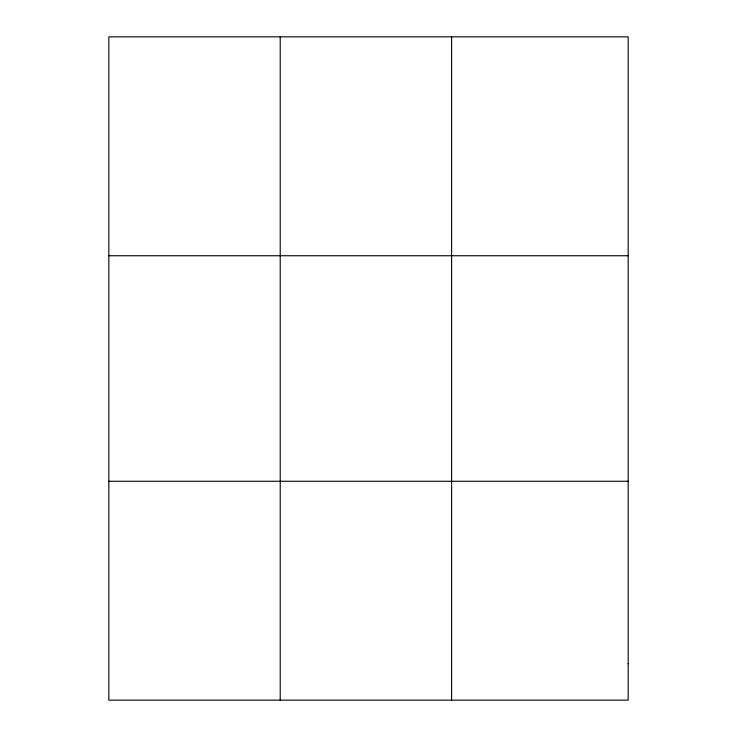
<?xml version="1.0" encoding="UTF-8"?>
<svg xmlns="http://www.w3.org/2000/svg" width="737" height="737" viewBox="0 0 737 737"><rect width="100%" height="100%" fill="white"/><g stroke="black" fill="none" stroke-linecap="round" stroke-linejoin="round"><path stroke-width="1.11" d="M280.217 36.85L280.217 700.15M451.597 36.85L451.597 700.15M108.827 255.739L628.173 255.739M108.827 481.261L628.173 481.261M628.173 663.668L628.173 700.15L108.827 700.15L108.827 36.85L628.173 36.85L628.173 663.668"/></g></svg>
